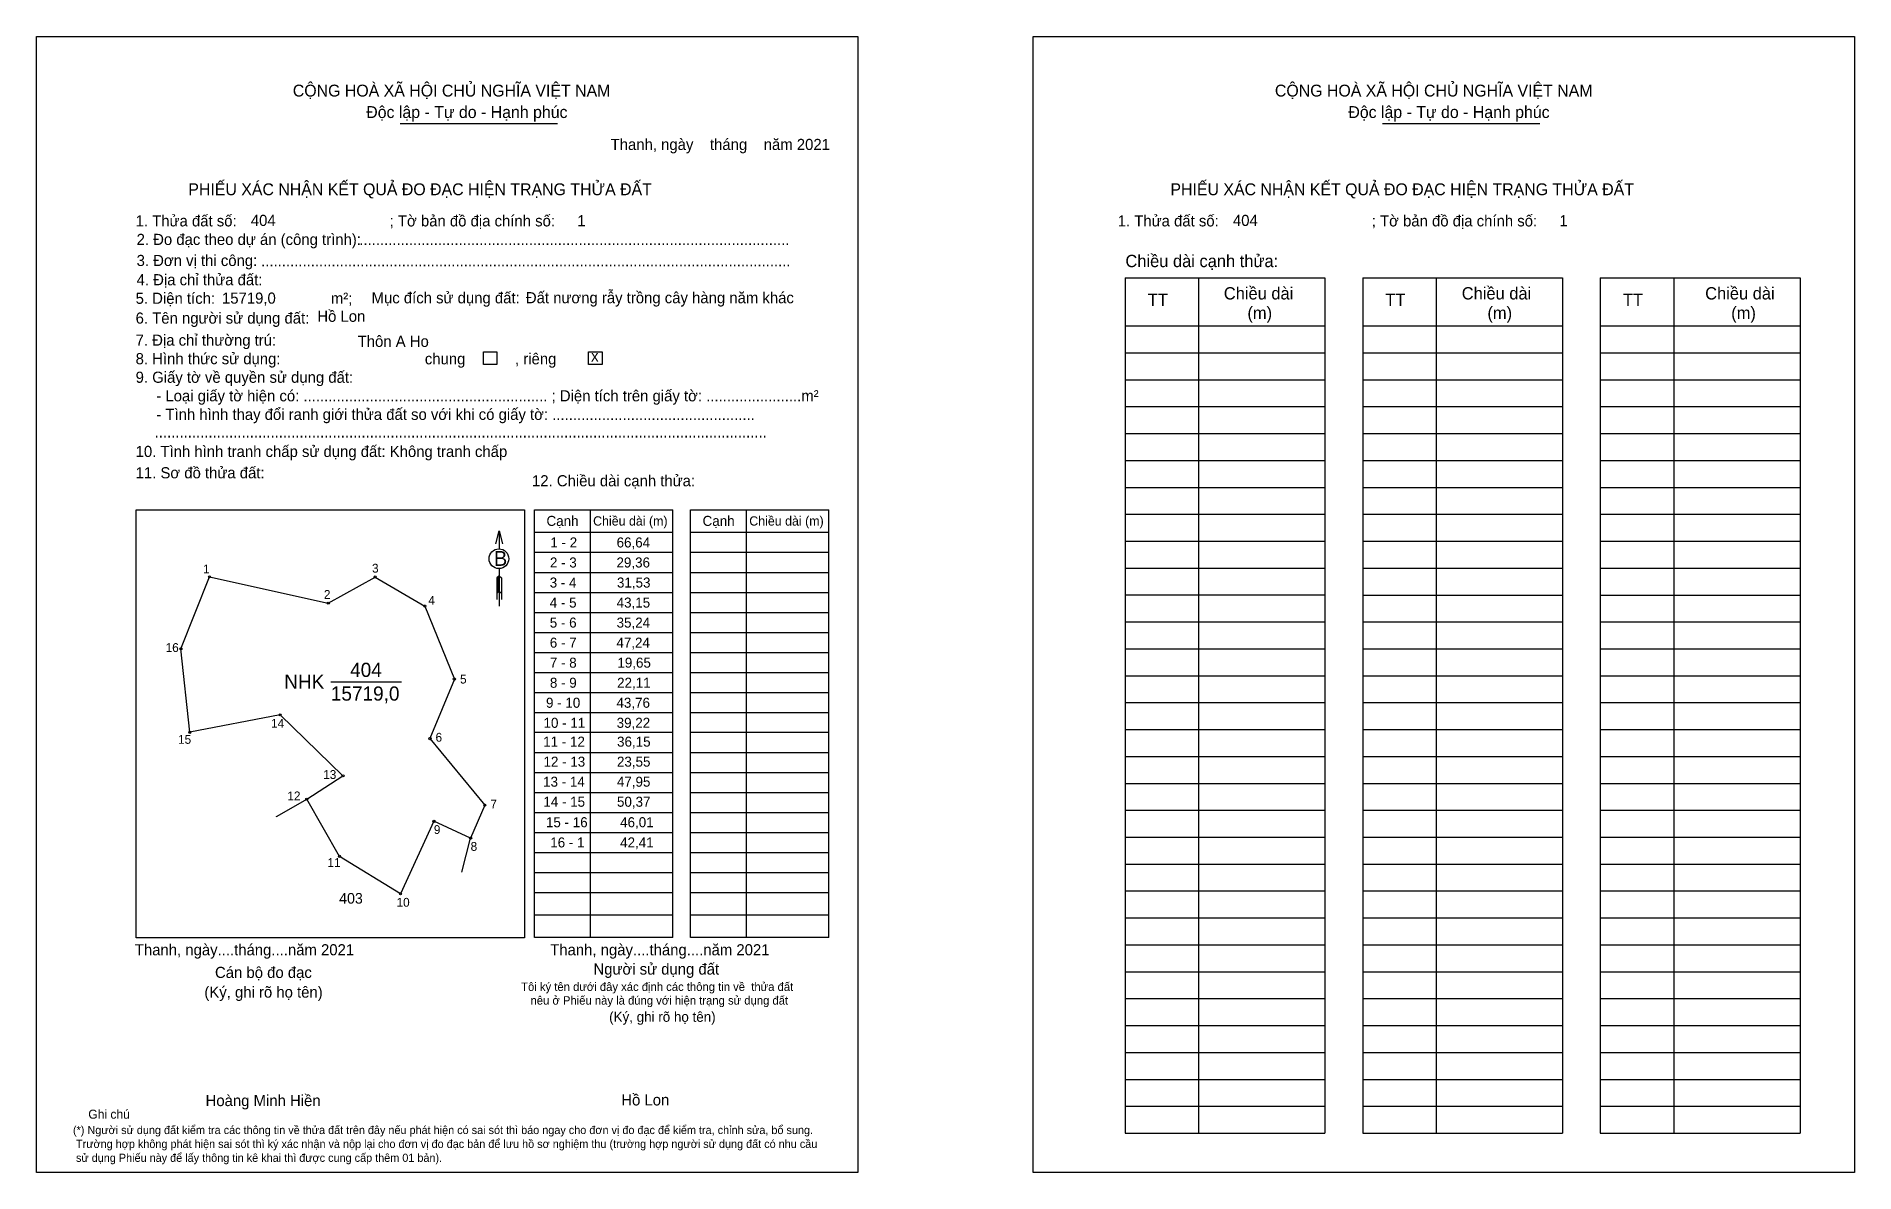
# Model space of a CAD drawing. Extents: x 545544 to 546539, y 1823635 to 1824258.
import ezdxf

# ---------------------------------------------------------------- set-up
doc = ezdxf.new("R2010")
doc.units = 0
for name, color, linetype in [('CanhThua', 7, 'Continuous'), ('kqddKhungInTrang1', 7, 'Continuous'), ('kqddKhungInTrang2', 7, 'Continuous'), ('kqddNoiDung', 7, 'Continuous'), ('kqddTemplate', 7, 'Continuous'), ('MocDinhThua', 7, 'Continuous'), ('NhanDiaChinhThua', 7, 'Continuous'), ('NhanTuCan', 7, 'Continuous'), ('RauThua', 7, 'Continuous'), ('SoHieuDinhThua', 7, 'Continuous')]:
    doc.layers.add(name, color=color, linetype=linetype)

msp = doc.modelspace()

# ---------------------------------------------------------------- linework, layer by layer
at = {"layer": 'CanhThua'}
for p, q in [((545622.72, 1823922.13), (545638.37, 1823961.54)), ((545638.37, 1823961.54), (545703.43, 1823947.1)), ((545703.43, 1823947.1), (545729.06, 1823961.42)), ((545729.06, 1823961.42), (545756.29, 1823945.52)), ((545756.29, 1823945.52), (545772.48, 1823905.53)), ((545627.64, 1823876.39), (545622.72, 1823922.13)), ((545772.48, 1823905.53), (545759.12, 1823872.92)), ((545677.09, 1823885.94), (545627.64, 1823876.39)), ((545711.45, 1823852.5), (545677.09, 1823885.94)), ((545759.12, 1823872.92), (545789.14, 1823836.45)), ((545691.62, 1823839.8), (545711.45, 1823852.5)), ((545709.58, 1823808.44), (545691.62, 1823839.8)), ((545761.28, 1823827.65), (545742.99, 1823787.89)), ((545781.37, 1823818.4), (545761.28, 1823827.65)), ((545789.14, 1823836.45), (545781.37, 1823818.4)), ((545742.99, 1823787.89), (545709.58, 1823808.44))]:
    msp.add_line(p, q, dxfattribs=at)
at = {"layer": 'kqddKhungInTrang1'}
msp.add_lwpolyline([(545543.55, 1824257.52), (545993.47, 1824257.52), (545993.47, 1823635.23), (545543.55, 1823635.23)], close=True, dxfattribs=at)
at = {"layer": 'kqddKhungInTrang2'}
msp.add_lwpolyline([(546089.44, 1824257.52), (546539.36, 1824257.52), (546539.36, 1823635.23), (546089.44, 1823635.23)], close=True, dxfattribs=at)
at = {"layer": 'kqddTemplate'}
for p, q in [((545742.83, 1824209.89), (545829, 1824209.89)), ((546280.7, 1824209.89), (546366.87, 1824209.89)), ((546139.8, 1824125.31), (546249.2, 1824125.31)), ((546139.8, 1824125.31), (546139.8, 1823656.84)), ((546180.06, 1824125.31), (546180.06, 1823656.84)), ((546249.2, 1824125.31), (546249.2, 1823656.84)), ((546269.93, 1824125.31), (546269.93, 1823656.84)), ((546269.93, 1824125.31), (546379.33, 1824125.31)), ((546310.19, 1824125.31), (546310.19, 1823656.84)), ((546379.33, 1824125.31), (546379.33, 1823656.84)), ((546400.06, 1824125.31), (546400.06, 1823656.84)), ((546400.06, 1824125.31), (546509.45, 1824125.31)), ((546440.31, 1824125.31), (546440.31, 1823656.84)), ((546509.45, 1824125.31), (546509.45, 1823656.84)), ((546139.8, 1824098.94), (546249.2, 1824098.94)), ((546269.93, 1824098.94), (546379.33, 1824098.94)), ((546400.06, 1824098.94), (546509.45, 1824098.94)), ((546139.8, 1824084.21), (546249.2, 1824084.21)), ((546269.93, 1824084.21), (546379.33, 1824084.21)), ((546400.06, 1824084.21), (546509.45, 1824084.21)), ((546139.8, 1824069.47), (546249.2, 1824069.47)), ((546269.93, 1824069.47), (546379.33, 1824069.47)), ((546400.06, 1824069.47), (546509.45, 1824069.47)), ((546139.8, 1824054.73), (546249.2, 1824054.73)), ((546269.93, 1824054.73), (546379.33, 1824054.73)), ((546400.06, 1824054.73), (546509.45, 1824054.73)), ((546139.8, 1824040), (546249.2, 1824040)), ((546269.93, 1824040), (546379.33, 1824040)), ((546400.06, 1824040), (546509.45, 1824040)), ((546139.8, 1824025.26), (546249.2, 1824025.26)), ((546269.93, 1824025.26), (546379.33, 1824025.26)), ((546400.06, 1824025.26), (546509.45, 1824025.26)), ((546139.8, 1824010.52), (546249.2, 1824010.52)), ((546269.93, 1824010.52), (546379.33, 1824010.52)), ((546400.06, 1824010.52), (546509.45, 1824010.52)), ((545816.27, 1823998.19), (545892.06, 1823998.19)), ((545816.27, 1823764.02), (545816.27, 1823998.19)), ((545846.76, 1823998.19), (545846.76, 1823764.02)), ((545892.06, 1823764.02), (545892.06, 1823998.19)), ((545901.77, 1823998.19), (545977.57, 1823998.19)), ((545901.77, 1823764.02), (545901.77, 1823998.19)), ((545932.26, 1823998.19), (545932.26, 1823764.02)), ((545977.57, 1823764.02), (545977.57, 1823998.19)), ((545796.96, 1823986.68), (545796.98, 1823976.86)), ((546139.8, 1823995.79), (546249.2, 1823995.79)), ((546269.93, 1823995.79), (546379.33, 1823995.79)), ((546400.06, 1823995.78), (546509.45, 1823995.78)), ((545816.27, 1823985.94), (545892.06, 1823985.94)), ((545901.77, 1823985.94), (545977.57, 1823985.94)), ((546139.8, 1823981.05), (546249.2, 1823981.05)), ((546269.93, 1823981.05), (546379.33, 1823981.05)), ((546400.06, 1823981.05), (546509.45, 1823981.05)), ((545816.27, 1823974.97), (545892.06, 1823974.97)), ((545901.77, 1823974.97), (545977.57, 1823974.97)), ((546139.8, 1823966.31), (546249.2, 1823966.31)), ((546269.93, 1823966.31), (546379.33, 1823966.31)), ((546400.06, 1823966.31), (546509.45, 1823966.31)), ((545797, 1823962.09), (545795.74, 1823960.89)), ((545797, 1823961.53), (545795.74, 1823960.33)), ((545797.01, 1823960.97), (545795.74, 1823959.76)), ((545795.74, 1823960.89), (545795.74, 1823949.03)), ((545797.01, 1823960.41), (545795.74, 1823959.2)), ((545797.01, 1823959.85), (545795.74, 1823958.64)), ((545797.01, 1823959.29), (545795.74, 1823958.08)), ((545797.01, 1823958.73), (545795.74, 1823957.52)), ((545797.01, 1823958.17), (545795.74, 1823956.96)), ((545797.01, 1823957.61), (545795.74, 1823956.39)), ((545797.01, 1823957.04), (545795.74, 1823955.83)), ((545797.01, 1823956.48), (545795.74, 1823955.27)), ((545797, 1823966.06), (545797.03, 1823945.38)), ((545797, 1823962.09), (545798.29, 1823960.89)), ((545798.29, 1823960.89), (545798.29, 1823949.03)), ((545816.27, 1823963.99), (545892.06, 1823963.99)), ((545901.77, 1823963.99), (545977.57, 1823963.99)), ((545797.01, 1823955.92), (545795.74, 1823954.71)), ((545797.01, 1823955.36), (545795.74, 1823954.15)), ((545797.02, 1823954.8), (545795.74, 1823953.59)), ((545797.02, 1823954.24), (545795.74, 1823953.03)), ((545797.02, 1823953.68), (545795.74, 1823952.46)), ((545797.02, 1823953.68), (545798.29, 1823952.46)), ((545816.27, 1823953.02), (545892.06, 1823953.02)), ((545901.77, 1823953.02), (545977.57, 1823953.02)), ((546139.8, 1823951.58), (546249.2, 1823951.58)), ((546269.93, 1823951.57), (546379.33, 1823951.57)), ((546400.06, 1823951.57), (546509.45, 1823951.57)), ((545816.27, 1823942.04), (545892.06, 1823942.04)), ((545901.77, 1823942.04), (545977.57, 1823942.04)), ((546139.8, 1823936.84), (546249.2, 1823936.84)), ((546269.93, 1823936.84), (546379.33, 1823936.84)), ((546400.06, 1823936.84), (546509.45, 1823936.84)), ((545816.27, 1823931.07), (545892.06, 1823931.07)), ((545901.77, 1823931.07), (545977.57, 1823931.07)), ((545816.27, 1823920.09), (545892.06, 1823920.09)), ((545901.77, 1823920.09), (545977.57, 1823920.09)), ((546139.8, 1823922.1), (546249.2, 1823922.1)), ((546269.93, 1823922.1), (546379.33, 1823922.1)), ((546400.06, 1823922.1), (546509.45, 1823922.1)), ((545816.27, 1823909.12), (545892.06, 1823909.12)), ((545901.77, 1823909.12), (545977.57, 1823909.12)), ((546139.8, 1823907.36), (546249.2, 1823907.36)), ((546269.93, 1823907.36), (546379.33, 1823907.36)), ((546400.06, 1823907.36), (546509.45, 1823907.36)), ((545816.27, 1823898.15), (545892.06, 1823898.15)), ((545901.77, 1823898.15), (545977.57, 1823898.15)), ((545816.27, 1823887.17), (545892.06, 1823887.17)), ((545901.77, 1823887.17), (545977.57, 1823887.17)), ((546139.8, 1823892.63), (546249.2, 1823892.63)), ((546269.93, 1823892.63), (546379.33, 1823892.63)), ((546400.06, 1823892.63), (546509.45, 1823892.63)), ((546139.8, 1823877.89), (546249.2, 1823877.89)), ((546269.93, 1823877.89), (546379.33, 1823877.89)), ((546400.06, 1823877.89), (546509.45, 1823877.89)), ((545892.06, 1823876.2), (545816.27, 1823876.2)), ((545977.57, 1823876.2), (545901.77, 1823876.2)), ((545892.06, 1823865.22), (545816.27, 1823865.22)), ((545977.57, 1823865.22), (545901.77, 1823865.22)), ((546139.8, 1823863.15), (546249.2, 1823863.15)), ((546269.93, 1823863.15), (546379.33, 1823863.15)), ((546400.06, 1823863.15), (546509.45, 1823863.15)), ((545892.06, 1823854.25), (545816.27, 1823854.25)), ((545977.57, 1823854.25), (545901.77, 1823854.25)), ((546139.8, 1823848.42), (546249.2, 1823848.42)), ((546269.93, 1823848.42), (546379.33, 1823848.42)), ((546400.06, 1823848.42), (546509.45, 1823848.42)), ((545892.06, 1823843.27), (545816.27, 1823843.27)), ((545977.57, 1823843.27), (545901.77, 1823843.27)), ((545892.06, 1823832.3), (545816.27, 1823832.3)), ((545977.57, 1823832.3), (545901.77, 1823832.3)), ((546139.8, 1823833.68), (546249.2, 1823833.68)), ((546269.93, 1823833.68), (546379.33, 1823833.68)), ((546400.06, 1823833.68), (546509.45, 1823833.68)), ((545892.06, 1823821.33), (545816.27, 1823821.33)), ((545977.57, 1823821.33), (545901.77, 1823821.33)), ((546139.8, 1823818.94), (546249.2, 1823818.94)), ((546269.93, 1823818.94), (546379.33, 1823818.94)), ((546400.06, 1823818.94), (546509.45, 1823818.94)), ((545892.06, 1823810.35), (545816.27, 1823810.35)), ((545977.57, 1823810.35), (545901.77, 1823810.35)), ((545892.06, 1823799.38), (545816.27, 1823799.38)), ((545977.57, 1823799.38), (545901.77, 1823799.38)), ((546139.8, 1823804.21), (546249.2, 1823804.21)), ((546269.93, 1823804.21), (546379.33, 1823804.21)), ((546400.06, 1823804.21), (546509.45, 1823804.21)), ((545892.06, 1823788.4), (545816.27, 1823788.4)), ((545977.57, 1823788.4), (545901.77, 1823788.4)), ((546139.8, 1823789.47), (546249.2, 1823789.47)), ((546269.93, 1823789.47), (546379.33, 1823789.47)), ((546400.06, 1823789.47), (546509.45, 1823789.47)), ((545892.06, 1823776.21), (545816.27, 1823776.21)), ((545977.57, 1823776.21), (545901.77, 1823776.21)), ((546139.8, 1823774.73), (546249.2, 1823774.73)), ((546269.93, 1823774.73), (546379.33, 1823774.73)), ((546400.06, 1823774.73), (546509.45, 1823774.73)), ((545892.06, 1823764.02), (545816.27, 1823764.02)), ((545977.57, 1823764.02), (545901.77, 1823764.02)), ((546139.8, 1823760), (546249.2, 1823760)), ((546269.93, 1823760), (546379.33, 1823760)), ((546400.06, 1823759.99), (546509.45, 1823759.99)), ((546139.8, 1823745.26), (546249.2, 1823745.26)), ((546269.93, 1823745.26), (546379.33, 1823745.26)), ((546400.06, 1823745.26), (546509.45, 1823745.26)), ((546139.8, 1823730.52), (546249.2, 1823730.52)), ((546269.93, 1823730.52), (546379.33, 1823730.52)), ((546400.06, 1823730.52), (546509.45, 1823730.52)), ((546139.8, 1823715.79), (546249.2, 1823715.79)), ((546269.93, 1823715.78), (546379.33, 1823715.78)), ((546400.06, 1823715.78), (546509.45, 1823715.78)), ((546139.8, 1823701.05), (546249.2, 1823701.05)), ((546269.93, 1823701.05), (546379.33, 1823701.05)), ((546400.06, 1823701.05), (546509.45, 1823701.05)), ((546139.8, 1823686.31), (546249.2, 1823686.31)), ((546269.93, 1823686.31), (546379.33, 1823686.31)), ((546400.06, 1823686.31), (546509.45, 1823686.31)), ((546139.8, 1823671.57), (546249.2, 1823671.57)), ((546269.93, 1823671.57), (546379.33, 1823671.57)), ((546400.06, 1823671.57), (546509.45, 1823671.57)), ((546139.8, 1823656.84), (546249.2, 1823656.84)), ((546269.93, 1823656.84), (546379.33, 1823656.84)), ((546400.06, 1823656.84), (546509.45, 1823656.84))]:
    msp.add_line(p, q, dxfattribs=at)
for points in [[(545788.43, 1824084.69), (545795.75, 1824084.69), (545795.75, 1824077.87), (545788.43, 1824077.87)], [(545846.01, 1824084.69), (545853.33, 1824084.69), (545853.33, 1824077.87), (545846.01, 1824077.87)], [(545598.29, 1823998.19), (545810.88, 1823998.19), (545810.88, 1823763.81), (545598.29, 1823763.81)]]:
    msp.add_lwpolyline(points, close=True, dxfattribs=at)
msp.add_lwpolyline([(545795.2, 1823979.57), (545796.96, 1823986.68), (545798.75, 1823979.57)], dxfattribs=at)
msp.add_circle((545796.85, 1823971.46), 5.4, dxfattribs=at)
at = {"layer": 'MocDinhThua'}
for centre in [(545638.37, 1823961.54), (545729.06, 1823961.42), (545703.43, 1823947.1), (545756.29, 1823945.52), (545622.72, 1823922.13), (545772.48, 1823905.53), (545677.09, 1823885.94), (545627.64, 1823876.39), (545759.12, 1823872.92), (545711.45, 1823852.5), (545691.62, 1823839.8), (545789.14, 1823836.45), (545761.28, 1823827.65), (545781.37, 1823818.4), (545709.58, 1823808.44), (545742.99, 1823787.89)]:
    msp.add_circle(centre, 0.58, dxfattribs=at)
at = {"layer": 'NhanDiaChinhThua'}
msp.add_line((545704.82, 1823904.09), (545743.56, 1823904.09), dxfattribs=at)
at = {"layer": 'RauThua'}
for p, q in [((545675.35, 1823830.4), (545691.62, 1823839.8)), ((545674.81, 1823830.26), (545675.35, 1823830.4)), ((545776.56, 1823799.71), (545781.37, 1823818.4))]:
    msp.add_line(p, q, dxfattribs=at)

# ---------------------------------------------------------------- texts
at = {"layer": 'kqddNoiDung'}
for s, height, p in [('Thanh, ngày    tháng    năm 2021  ', 6.0968, (545858.06, 1824195.29)), ('404', 6.097, (545661, 1824153.69)), ('1', 6.1, (545839.8, 1824153.5)), ('404', 6.097, (546198.87, 1824153.69)), ('1', 6.1, (546377.67, 1824153.5)), ('........................................................................................................', 6.09677, (545720.4, 1824143.18)), ('................................................................................................................................', 6.09677, (545666.64, 1824131.63)), ('15719,0', 6.097, (545645.2, 1824111.12)), ('Đất nương rẫy trồng cây hàng năm khác', 6.0968, (545811.64, 1824111.35)), ('Hồ Lon', 6.097, (545697.42, 1824101.2)), ('Thôn A Ho', 6.097, (545719.51, 1824087.46)), ('x', 6.1, (545847.36, 1824079.45)), ('1 - 2', 5.487, (545825.03, 1823977.61)), ('66,64', 5.487, (545861.33, 1823977.61)), ('2 - 3', 5.487, (545824.81, 1823966.64)), ('29,36', 5.487, (545861.26, 1823966.64)), ('3 - 4', 5.487, (545824.69, 1823955.66)), ('31,53', 5.487, (545861.52, 1823955.66)), ('4 - 5', 5.487, (545824.72, 1823944.69)), ('43,15', 5.487, (545861.35, 1823944.69)), ('5 - 6', 5.487, (545824.73, 1823933.72)), ('35,24', 5.487, (545861.32, 1823933.72)), ('6 - 7', 5.487, (545824.74, 1823922.74)), ('47,24', 5.487, (545861.22, 1823922.74)), ('7 - 8', 5.487, (545824.77, 1823911.77)), ('19,65', 5.487, (545861.76, 1823911.77)), ('8 - 9', 5.487, (545824.8, 1823900.79)), ('22,11', 5.487, (545861.6, 1823900.79)), ('9 - 10', 5.487, (545822.66, 1823889.82)), ('43,76', 5.487, (545861.24, 1823889.82)), ('10 - 11', 5.487, (545821.3, 1823878.84)), ('39,22', 5.487, (545861.35, 1823878.84)), ('11 - 12', 5.487, (545821.11, 1823868.53)), ('36,15', 5.487, (545861.58, 1823868.53)), ('12 - 13', 5.487, (545821.28, 1823857.56)), ('23,55', 5.487, (545861.51, 1823857.56)), ('13 - 14', 5.487, (545821.08, 1823846.58)), ('47,95', 5.487, (545861.48, 1823846.58)), ('14 - 15', 5.487, (545821.21, 1823835.61)), ('50,37', 5.487, (545861.53, 1823835.61)), ('15 - 16', 5.487, (545822.63, 1823824.39)), ('46,01', 5.487, (545863.25, 1823824.39)), ('16 - 1', 5.487, (545825, 1823813.32)), ('42,41', 5.487, (545863.25, 1823813.32)), ('Thanh, ngày....tháng....năm 2021', 6.0968, (545597.46, 1823754.24)), ('Thanh, ngày....tháng....năm 2021', 6.0968, (545824.95, 1823754.24)), ('Hồ Lon', 6.097, (545863.89, 1823672.02))]:
    msp.add_text(s, height=height, dxfattribs=at).set_placement(p)
at = {"layer": 'kqddTemplate'}
for s, height, p in [('CỘNG HOÀ XÃ HỘI CHỦ NGHĨA VIỆT NAM', 6.5032, (545683.99, 1824224.57)), ('CỘNG HOÀ XÃ HỘI CHỦ NGHĨA VIỆT NAM', 6.5032, (546221.86, 1824224.57)), ('Độc lập - Tự do - Hạnh phúc', 6.5032, (545724.21, 1824212.81)), ('Độc lập - Tự do - Hạnh phúc', 6.5032, (546262.08, 1824212.81)), ('PHIẾU XÁC NHẬN KẾT QUẢ ĐO ĐẠC HIỆN TRẠNG THỬA ĐẤT', 6.5032, (545626.78, 1824170.52)), ('PHIẾU XÁC NHẬN KẾT QUẢ ĐO ĐẠC HIỆN TRẠNG THỬA ĐẤT', 6.5032, (546164.65, 1824170.52)), ('1. Thửa đất số:                                     ; Tờ bản đồ địa chính số:', 6.0968, (545597.91, 1824153.44)), ('1. Thửa đất số:                                     ; Tờ bản đồ địa chính số:', 6.0968, (546135.79, 1824153.44)), ('2. Đo đạc theo dự án (công trình): ', 6.0968, (545598.45, 1824143.28)), ('3. Đơn vị thi công: ', 6.0968, (545598.45, 1824131.75)), ('Chiều dài cạnh thửa:', 6.7369, (546139.99, 1824131.13)), ('4. Địa chỉ thửa đất:', 6.0968, (545598.45, 1824121.2)), ('5. Diện tích:                            m²; ', 6.0968, (545597.91, 1824111.04)), ('Mục đích sử dụng đất:', 6.0968, (545727.12, 1824111.29)), ('TT', 6.737, (546152.24, 1824109.94)), ('Chiều dài', 6.737, (546193.88, 1824113.42)), ('TT', 6.737, (546282.36, 1824109.94)), ('Chiều dài', 6.737, (546324.19, 1824113.42)), ('TT', 6.737, (546412.49, 1824109.94)), ('Chiều dài', 6.737, (546457.5, 1824113.42)), ('6. Tên người sử dụng đất:', 6.0968, (545597.91, 1824100.2)), ('(m)', 6.737, (546206.81, 1824102.7)), ('(m)', 6.737, (546338.25, 1824102.7)), ('(m)', 6.737, (546471.77, 1824102.7)), ('7. Địa chỉ thường trú:', 6.0968, (545597.91, 1824088.11)), ('8. Hình thức sử dụng:', 6.0968, (545597.91, 1824077.95)), ('chung            , riêng', 6.0968, (545756.3, 1824077.89)), ('9. Giấy tờ về quyền sử dụng đất:', 6.0968, (545597.91, 1824067.79)), ('     - Loại giấy tờ hiện có: ........................................................... ; Diện tích trên giấy tờ: .......................m²', 6.09677, (545597.91, 1824057.63)), ('     - Tình hình thay đổi ranh giới thửa đất so với khi có giấy tờ: .................................................', 6.09677, (545597.91, 1824047.47)), ('....................................................................................................................................................', 6.09677, (545608.34, 1824037.82)), ('10. Tình hình tranh chấp sử dụng đất: Không tranh chấp', 6.0968, (545597.91, 1824027.15)), ('11. Sơ đồ thửa đất:', 6.0968, (545597.91, 1824015.47)), ('12. Chiều dài cạnh thửa:', 6.0968, (545814.99, 1824011.1)), ('Cạnh', 5.487, (545822.93, 1823989.42)), ('Chiều dài (m)', 5.0806, (545848.46, 1823989.6)), ('Cạnh', 5.487, (545908.43, 1823989.42)), ('Chiều dài (m)', 5.0806, (545933.97, 1823989.6)), ('B', 8.13, (545794.18, 1823967.54)), ('Cán bộ đo đạc', 6.0968, (545641.38, 1823741.84)), ('Người sử dụng đất', 6.0968, (545848.65, 1823743.68)), ('(Ký, ghi rõ họ tên)', 6.0968, (545635.56, 1823731.07)), ('Tôi ký tên dưới đây xác định các thông tin về  thửa đất ', 4.6092, (545809.05, 1823734.74)), ('nêu ở Phiếu này là đúng với hiện trạng sử dụng đất', 4.6092, (545814.19, 1823727.25)), ('(Ký, ghi rõ họ tên)', 5.4871, (545857.24, 1823717.83)), ('Hoàng Minh Hiền', 6.0968, (545636.23, 1823671.67)), ('Ghi chú', 4.938, (545572, 1823664.77)), ('(*) Người sử dụng đất kiểm tra các thông tin về thửa đất trên đây nếu phát hiện có sai sót thì báo ngay cho đơn vị đo đạc để kiểm tra, chỉnh sửa, bổ sung.', 4.44455, (545563.6, 1823656.35)), (' Trường hợp không phát hiện sai sót thì ký xác nhận và nộp lại cho đơn vị đo đạc bản để lưu hồ sơ nghiệm thu (trường hợp người sử dụng đất có nhu cầu', 4.44455, (545563.6, 1823648.75)), (' sử dụng Phiếu này để lấy thông tin kê khai thì được cung cấp thêm 01 bản).', 4.4445, (545563.6, 1823641.14))]:
    msp.add_text(s, height=height, dxfattribs=at).set_placement(p)
at = {"layer": 'NhanDiaChinhThua'}
for s, p in [('NHK', (545679.3, 1823900.2)), ('404', (545715.39, 1823906.69)), ('15719,0', (545704.82, 1823893.72))]:
    msp.add_text(s, height=7.778, dxfattribs=at).set_placement(p)
at = {"layer": 'NhanTuCan'}
msp.add_text('403', height=5.801, dxfattribs=at).set_placement((545709.38, 1823782.56))
at = {"layer": 'SoHieuDinhThua'}
for s, height, p in [('1', 4.83, (545634.85, 1823963.4)), ('3', 4.83, (545727.38, 1823963.84)), ('2', 4.83, (545701.03, 1823949.46)), ('4', 4.83, (545758.23, 1823946.27)), ('16', 4.834, (545614.33, 1823920.37)), ('5', 4.83, (545775.57, 1823903.1)), ('14', 4.834, (545672.11, 1823878.89)), ('15', 4.834, (545621.14, 1823870.08)), ('6', 4.83, (545762.17, 1823871.23)), ('13', 4.834, (545700.64, 1823850.82)), ('12', 4.834, (545681, 1823839.12)), ('7', 4.83, (545792.2, 1823834.71)), ('9', 4.83, (545761.23, 1823820.69)), ('11', 4.834, (545702.98, 1823802.65)), ('8', 4.83, (545781.37, 1823811.47)), ('10', 4.834, (545740.8, 1823780.85))]:
    msp.add_text(s, height=height, dxfattribs=at).set_placement(p)

doc.saveas('drawing.dxf')
